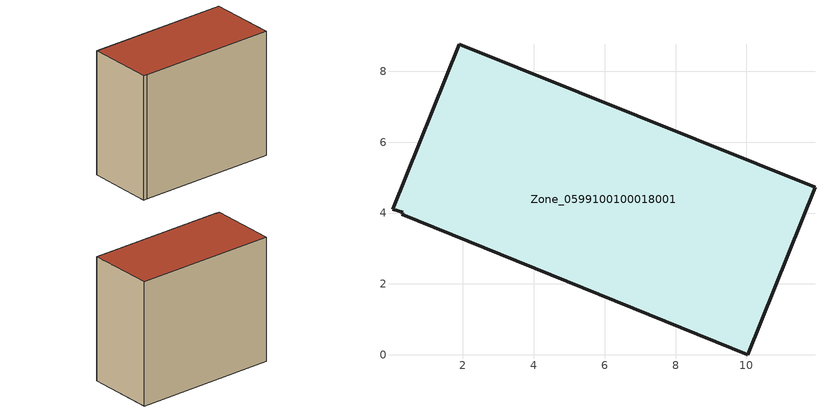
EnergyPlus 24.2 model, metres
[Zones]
Zone_0599100100018001
 floor ground (C_G): 1.89,8.77 11.94,4.72 10.04,0 0.27,3.97 0.3,4.02 0.01,4.11 z0
 wall outside (C_F): 10.04,0 11.94,4.72 1.89,8.77 0.01,4.11 0.3,4.02 0.27,3.97 10.04,0 z0:9.44
 roof outside (C_R): 11.94,4.72 1.89,8.77 0.01,4.11 0.3,4.02 0.27,3.97 10.04,0 z9.44
[BUILDING]
Pand.0599100100018001: North Axis=0; Terrain=City; Loads Convergence Tolerance Value=0.04; Temperature Convergence Tolerance Value=0.4; Solar Distribution=FullExterior; Maximum Number of Warmup Days=25; Minimum Number of Warmup Days=1
[Site:Location]
Rotterdam.The.Hague.AP_ZH_NLD Design_Conditions: Latitude=51.96; Longitude=4.45; Time Zone=1; Elevation=-4.5
[SITE:GROUNDTEMPERATURE:BUILDINGSURFACE]
18, 18, 18, 18, 18, 18, 18, 18, 18, 18, 18, 18
[MATERIAL] Thermal Absorptance=0.9; Solar Absorptance=0.7; Visible Absorptance=0.7
Name | Roughness | Thickness | Conductivity | Density | Specific Heat
G.TC.2015-2018 | MediumSmooth | 0.15 | 0.0428571 | 540 | 1210
F.TC.2015-2018 | Rough | 0.3 | 0.0666667 | 1920 | 840
R.TC.2015-2018 | MediumRough | 0.2 | 0.0333333 | 1500 | 1000
[CONSTRUCTION]
C_G: G.TC.2015-2018
C_F: F.TC.2015-2018
C_R: R.TC.2015-2018
[ZONE]
Zone_0599100100018001: Type=1; Multiplier=1; Ceiling Height=Autocalculate; Volume=Autocalculate; Floor Area=autocalculate; Part of Total Floor Area=Yes
[ZONEINFILTRATION:DESIGNFLOWRATE]
Infil_Zone_0599100100018001: Zone or ZoneList or Space or SpaceList=Zone_0599100100018001; Schedule=AlwaysOn; Design Flow Rate Calculation Method=Flow/Area; Flow Rate per Floor Area=0.0015; Constant Term Coefficient=1; Temperature Term Coefficient=0; Velocity Term Coefficient=0; Velocity Squared Term Coefficient=0
[HVACTEMPLATE:ZONE:IDEALLOADSAIRSYSTEM]
Zone_0599100100018001: Maximum Heating Supply Air Temperature=50; Minimum Cooling Supply Air Temperature=13; Maximum Heating Supply Air Humidity Ratio=0.0156; Minimum Cooling Supply Air Humidity Ratio=0.0077; Heating Limit=NoLimit; Cooling Limit=NoLimit; Dehumidification Control Type=ConstantSensibleHeatRatio; Cooling Sensible Heat Ratio=0.7; Dehumidification Setpoint=60; Humidification Control Type=None; Humidification Setpoint=30; Outdoor Air Method=None; Outdoor Air Flow Rate per Person=0.00944; Outdoor Air Flow Rate per Zone Floor Area=0; Outdoor Air Flow Rate per Zone=0; Demand Controlled Ventilation Type=None; Outdoor Air Economizer Type=NoEconomizer; Heat Recovery Type=None; Sensible Heat Recovery Effectiveness=0.7; Latent Heat Recovery Effectiveness=0.65
[ZONECONTROL:THERMOSTAT]
ThermostatControl_Zone_0599100100018001: Zone or ZoneList=Zone_0599100100018001; Control Type Schedule=DualSetpointControlType; Control 1=Thermostat_Zone_0599100100018001; Temperature Difference Between Cutout And Setpoint=0
[THERMOSTATSETPOINT:DUALSETPOINT]
Thermostat_Zone_0599100100018001: Heating Setpoint Temperature Schedule=HeatingSetpoint_Zone_0599100100018001; Cooling Setpoint Temperature Schedule=CoolingSetpoint_Zone_0599100100018001
[SCHEDULE:COMPACT]
HeatingSetpoint_Zone_0599100100018001: Through: 12/31, For: AllDays, Until: 24:00, 21
CoolingSetpoint_Zone_0599100100018001: Through: 12/31, For: AllDays, Until: 24:00, 24
DualSetpointControlType: Through: 12/31, For: AllDays, Until: 24:00, 4
AlwaysOn: Through: 12/31, For: AllDays, Until: 24:00, 1
